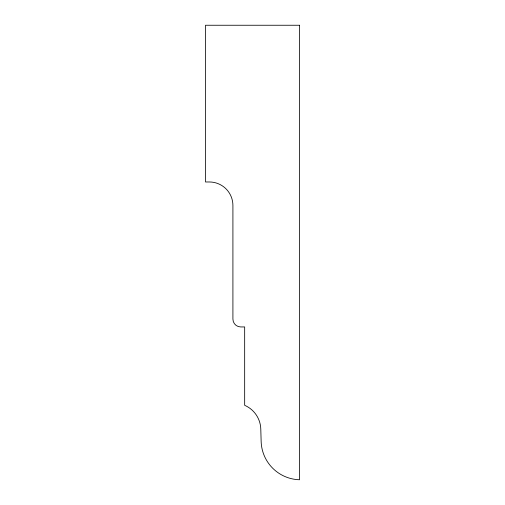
<?xml version="1.0" encoding="UTF-8"?>
<svg xmlns="http://www.w3.org/2000/svg" width="505" height="505" viewBox="0 0 505 505"><rect width="100%" height="100%" fill="white"/><g stroke="black" fill="none" stroke-linecap="round" stroke-linejoin="round"><path stroke-width="0.76" d="M299.515 25.25L205.484 25.25L205.484 181.977L209.398 181.977A23.508 23.508 0 0 1 232.912 205.484L232.912 319.109A7.834 7.834 0 0 0 240.746 326.943L244.666 326.943L244.666 405.307A26.714 26.714 0 0 1 260.788 429.067L261.142 441.433A39.466 39.466 0 0 0 299.515 479.75L299.515 25.25"/></g></svg>
